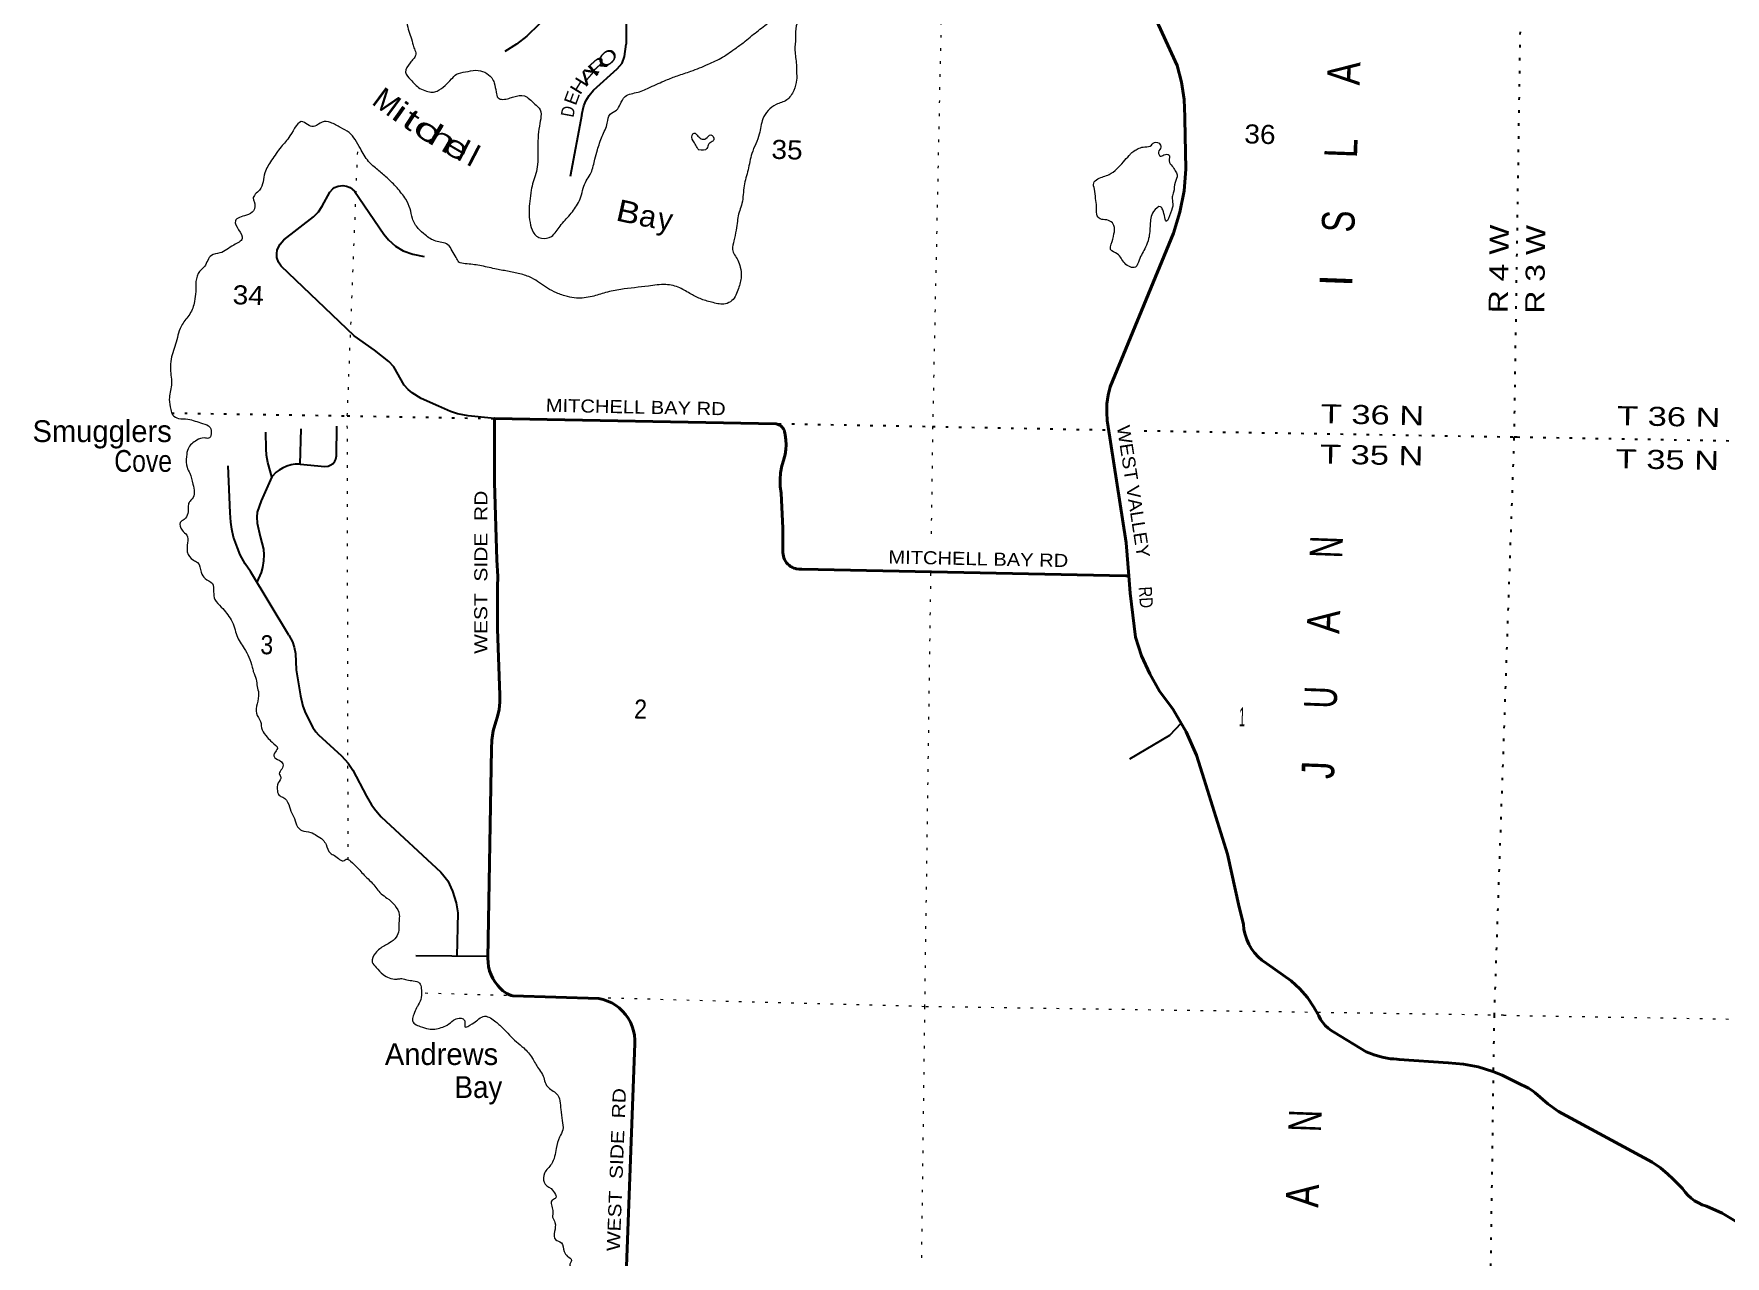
# Model space of a CAD drawing. Header units: feet. Extents: x -611393 to -485084, y 372822 to 560047.
# Drawn here: x -532755 to -517230, y 390078 to 401297 of the extents above; entities that cross this region are included whole.
import ezdxf
from ezdxf.enums import TextEntityAlignment as Align

# ---------------------------------------------------------------- set-up
doc = ezdxf.new("R2010")
doc.units = ezdxf.units.FT
doc.header["$LTSCALE"] = 80
doc.linetypes.add('DOTTED', pattern=[1.5, 0.3, -1.2])
for name, color, linetype, lineweight in [('26', 7, 'Continuous', 40), ('27', 7, 'Continuous', 13), ('29', 7, 'Continuous', 25), ('39', 7, 'Continuous', 13), ('6', 7, 'DOTTED', 25), ('7', 7, 'DOTTED', 13)]:
    doc.layers.add(name, color=color, linetype=linetype, lineweight=lineweight)
for name, color, linetype in [('30', 7, 'Continuous'), ('41', 7, 'Continuous'), ('42', 7, 'Continuous')]:
    doc.layers.add(name, color=color, linetype=linetype)

msp = doc.modelspace()

# ---------------------------------------------------------------- linework, layer by layer
at = {"layer": '26'}
for points in [[(-522704.99, 396321.01), (-522729.07, 396623.66), (-522899.54, 397729.16), (-522901.66, 397744.65), (-522907.4, 397823.27), (-522904.9, 397902.06), (-522894.18, 397980.16), (-522875.35, 398056.7), (-522357.43, 399311.53), (-522293.14, 399467.31), (-522234.84, 399659.12), (-522196.91, 399855.97), (-522179.77, 400055.7), (-522189.03, 400516.18), (-522188.82, 400535.05), (-522196.34, 400694.51), (-522220.49, 400852.31), (-522261, 401006.72), (-523099.21, 402835.64)], [(-527315.3, 389981.74), (-527237.77, 392028.87), (-527237.6, 392064.49), (-527241.46, 392106.09), (-527249.63, 392147.07), (-527262.05, 392186.97), (-527278.57, 392225.35), (-527299.01, 392261.8), (-527323.15, 392295.9), (-527350.73, 392327.3), (-527381.43, 392355.65), (-527414.93, 392380.62), (-527450.85, 392401.97), (-527488.81, 392419.43), (-527528.39, 392432.84), (-527569.15, 392442.03), (-528357.32, 392467.29), (-528372.63, 392471.17), (-528393.48, 392478.49), (-528413.45, 392487.96), (-528432.33, 392499.46), (-528449.89, 392512.87), (-528465.97, 392528.04), (-528480.36, 392544.81), (-528495.44, 392561.13), (-528519.61, 392592.04), (-528540.41, 392625.3), (-528557.63, 392660.55), (-528571.07, 392697.41), (-528580.58, 392735.47), (-528586.06, 392774.32), (-528587.45, 392813.52), (-528554.94, 394733.55), (-528550.67, 394812.62), (-528537.27, 394899.05), (-528514.91, 394983.61), (-528499.38, 395031.97), (-528485.12, 395096.3), (-528477.66, 395161.77), (-528477.09, 395227.65), (-528498.49, 395837.14), (-528499.26, 396221.25), (-528496, 396317.24), (-528503.82, 396468.61), (-528526.85, 397178.76), (-528525.9, 397767.71), (-525940.73, 397716.08), (-525933.14, 397714.74), (-525923.96, 397712.19), (-525915.11, 397708.71), (-525906.67, 397704.31), (-525898.73, 397699.06), (-525891.38, 397693.01), (-525884.71, 397686.22), (-525878.79, 397678.77), (-525873.67, 397670.74), (-525869.43, 397662.23), (-525866.09, 397653.31), (-525863.71, 397644.1), (-525862.3, 397634.68), (-525858.01, 397615.75), (-525851.32, 397570.88), (-525849.35, 397525.55), (-525852.13, 397480.27), (-525859.63, 397435.52), (-525871.76, 397391.8), (-525871.89, 397391.42), (-525889.63, 397330.91), (-525900.94, 397268.87), (-525905.7, 397205.99), (-525903.87, 397142.95), (-525895.46, 397080.45), (-525880.65, 396760.57), (-525879.75, 396536.56), (-525879.69, 396534.92), (-525878.14, 396518.31), (-525874.87, 396501.97), (-525869.9, 396486.05), (-525863.29, 396470.74), (-525855.12, 396456.2), (-525845.48, 396442.6), (-525834.47, 396430.08), (-525822.21, 396418.78), (-525808.83, 396408.83), (-525794.49, 396400.32), (-525779.34, 396393.36), (-525763.54, 396388.03), (-525755.71, 396386.27), (-525730.63, 396382.43), (-525705.71, 396381.92), (-522730.97, 396321.54), (-522704.99, 396321.01)], [(-519277.72, 391739.16), (-519363.72, 391773.78), (-519496.69, 391814.39), (-519633.18, 391840.88), (-519771.69, 391852.95), (-520221.13, 391883.87), (-520245.17, 391885.52), (-520271.13, 391887.58), (-520301.09, 391889.96), (-520377.88, 391903.04), (-520452.89, 391924.07), (-520525.29, 391952.83), (-520815.25, 392129.82), (-520816.97, 392130.75), (-520847.05, 392149.24), (-520875.04, 392170.76), (-520900.62, 392195.1), (-520923.52, 392221.97), (-520943.48, 392251.09), (-520960.29, 392282.14), (-521004.49, 392361.84), (-521065.46, 392450.37), (-521135.34, 392532.03), (-521213.38, 392605.94), (-521435.24, 392760.6), (-521443.12, 392765.55), (-521482, 392793.45), (-521517.74, 392825.27), (-521549.97, 392860.65), (-521578.31, 392899.2), (-521602.48, 392940.51), (-521622.19, 392984.11), (-521637.24, 393029.54), (-521647.46, 393076.29), (-521652.73, 393123.85), (-521690.4, 393281.02), (-521796.8, 393766.63), (-522012.57, 394453.95), (-522083.56, 394674.81), (-522178.9, 394891.39), (-522296.35, 395096.82), (-522313.39, 395117.36), (-522420.95, 395264.07), (-522512.59, 395421.23), (-522587.29, 395587.1), (-522644.25, 395759.87), (-522692.55, 396164.59), (-522704.99, 396321.01)], [(-517119.69, 390389.56), (-517256.32, 390470.96), (-517400.7, 390537.62), (-517402.3, 390538.05), (-517439.95, 390550.29), (-517476.11, 390566.4), (-517510.39, 390586.2), (-517542.41, 390609.48), (-517571.83, 390635.98), (-517598.31, 390665.4), (-517621.57, 390697.43), (-517711.7, 390787.26), (-517755.5, 390831.26), (-517825.03, 390889.77), (-517900.29, 390940.69), (-518759.01, 391405.82), (-518859.26, 391476.93), (-518973.72, 391575.68), (-519000.59, 391597), (-519036.02, 391620), (-519048.67, 391626.44), (-519073.41, 391639.05), (-519098.67, 391651.42), (-519277.72, 391739.16)]]:
    msp.add_lwpolyline(points, dxfattribs=at)
at = {"layer": '29'}
for p, q in [((-527320.53, 401995.53), (-527316.96, 401200.68)), ((-527725.13, 400556.52), (-527831.56, 399988.31)), ((-530309.85, 397348.16), (-530299.93, 397672.08)), ((-529977.78, 397423.19), (-529973.45, 397696.62)), ((-530952.72, 396901.6), (-530969.9, 397331.72)), ((-530309.85, 397348.16), (-530083.9, 397327.12)), ((-530413.13, 395776.61), (-530767.64, 396361.76)), ((-528587.18, 392829.28), (-529248.41, 392833.58))]:
    msp.add_line(p, q, dxfattribs=at)
for points in [[(-527404.13, 401987.54), (-527713.04, 401821.66), (-527781.24, 401779.3), (-527821.21, 401751.07), (-527905.87, 401661.66), (-528032.86, 401487.55), (-528117.52, 401386.37), (-528230.4, 401275.79), (-528324.46, 401202.85), (-528432.64, 401134.61)], [(-527725.13, 400556.52), (-527705.98, 400635.8), (-527689.52, 400682.86), (-527658.95, 400732.27), (-527618.97, 400779.32), (-527400.27, 400976.97), (-527353.24, 401028.73), (-527332.07, 401087.55), (-527316.96, 401200.68)], [(-528525.9, 397767.71), (-528767.78, 397792.24), (-528865.38, 397809.88), (-528930.04, 397831.06), (-529039.41, 397880.47), (-529199.32, 397951.06), (-529281.63, 398000.47), (-529319.26, 398033.41), (-529354.54, 398073.41), (-529450.95, 398240.47), (-529495.64, 398289.89), (-529627.33, 398393.41), (-529815.47, 398525.18), (-530483.35, 399165.18), (-530509.22, 399200.47), (-530525.68, 399242.83), (-530525.68, 399278.12), (-530520.98, 399315.77), (-530495.11, 399365.18), (-530459.83, 399405.18), (-530187.04, 399616.95), (-530142.35, 399664), (-530107.08, 399715.77), (-530036.53, 399842.83), (-530010.66, 399873.42), (-529994.2, 399885.18), (-529961.27, 399899.3), (-529918.94, 399904.01), (-529886.02, 399899.3), (-529850.74, 399887.53), (-529810.77, 399852.24), (-529542.67, 399456.95), (-529500.34, 399405.18), (-529434.49, 399348.71), (-529363.94, 399306.36), (-529274.58, 399273.42), (-529171.1, 399254.59)], [(-530570.36, 397232.23), (-530606.81, 397361.64), (-530618.57, 397428.7), (-530623.27, 397487.52), (-530625.63, 397641.64)], [(-530309.85, 397348.16), (-530355.18, 397346.34), (-530393.98, 397340.46), (-530431.61, 397328.7), (-530472.77, 397311.05), (-530504.51, 397293.4), (-530531.56, 397273.4), (-530570.36, 397232.23)], [(-530083.9, 397327.12), (-530054.16, 397329.87), (-530034.17, 397336.93), (-530008.31, 397354.58), (-529993.02, 397374.58), (-529982.44, 397393.4), (-529977.78, 397423.19)], [(-530570.36, 397232.23), (-530668.99, 397011.35), (-530704.26, 396905.48), (-530708.96, 396860.77), (-530704.26, 396806.66), (-530676.04, 396684.31), (-530647.82, 396566.67), (-530644.29, 396514.91), (-530647.82, 396458.44), (-530657.22, 396397.27), (-530668.99, 396352.56), (-530707.92, 396263.19)], [(-530767.64, 396361.76), (-530814.78, 396432.56), (-530859.46, 396516.09), (-530886.5, 396579.61), (-530921.78, 396678.43), (-530938.24, 396749.02), (-530947.64, 396814.9), (-530952.72, 396901.6)], [(-530413.13, 395776.61), (-530380.9, 395714.95), (-530364.44, 395667.89), (-530352.68, 395609.07), (-530345.63, 395460.84), (-530308, 395220.85), (-530284.48, 395126.74), (-530260.97, 395060.86), (-530195.12, 394931.45), (-530166.9, 394889.1), (-530143.39, 394863.22), (-529931.75, 394670.29), (-529868.26, 394602.06), (-529828.28, 394538.53), (-529701.29, 394298.54), (-529656.61, 394220.9), (-529616.64, 394166.79), (-529567.25, 394110.32), (-529019.33, 393602.11), (-528991.11, 393569.16), (-528955.84, 393522.11), (-528911.16, 393428), (-528878.24, 393319.76), (-528864.13, 393230.36), (-528872.8, 392831.14)], [(-522222.9, 394968.35), (-522330, 394856.7), (-522696.74, 394640.87)]]:
    msp.add_lwpolyline(points, dxfattribs=at)
at = {"layer": '39'}
msp.add_line((-522890.05, 400020.72), (-522889.69, 400020.94), dxfattribs=at)
for points in [[(-525592.89, 402268.96), (-525527.28, 402297.36), (-525465.12, 402279.26), (-525451.18, 402205.89), (-525439.7, 402118.41), (-525420.69, 402012.46), (-525413.99, 401900.8), (-525482.89, 401765.1), (-525632.79, 401560.93), (-525693.88, 401481.73), (-525755.97, 401370.14), (-525763.43, 401258.91), (-525768.92, 401145.6), (-525754.76, 401013.45), (-525753.26, 400930.33), (-525752.97, 400873.58), (-525780.21, 400777.14), (-525843.57, 400689.9), (-525941.96, 400648.31), (-526063.34, 400516.22), (-526095.92, 400377.39), (-526164.1, 400199.11), (-526199.07, 400048.19), (-526235.87, 399903.41), (-526255.05, 399739.85), (-526293.44, 399609.3), (-526296.39, 399579), (-526309.1, 399494.27), (-526328.25, 399397.59), (-526342.79, 399319), (-526293.22, 399220.23), (-526270.95, 399154.71), (-526261.42, 399069.31), (-526287.07, 398958.64), (-526347.07, 398849.01), (-526406.68, 398818.4), (-526519.62, 398829.93), (-526627.9, 398861.58), (-526721.6, 398906.98), (-526825.03, 398964.83), (-526953.59, 398995.08), (-527113.83, 398981.7), (-527367.66, 398950.91), (-527506.1, 398922.68), (-527630.64, 398885.94), (-527774.71, 398872.07), (-527855.25, 398884.65), (-527957.34, 398920.17), (-528040.99, 398963.23), (-528185.81, 399056.79), (-528293.91, 399094.52), (-528406.48, 399118.2), (-528523.15, 399139.98), (-528661.82, 399170.53), (-528794.85, 399186.72), (-528853.03, 399202.67), (-528878.07, 399243.96), (-528914.67, 399303.84), (-528953.36, 399361.75), (-529009.4, 399381.69), (-529117.55, 399417.39), (-529163.05, 399451.2), (-529226, 399509.85), (-529279.8, 399602.67), (-529301.39, 399690.46), (-529341.17, 399778.8), (-529420.94, 399882.54), (-529513.15, 399976.52), (-529597.96, 400048), (-529682.58, 400125.54), (-529757.87, 400243.33), (-529805.92, 400325.84), (-529860.59, 400390.32), (-529940.08, 400437.31), (-530031.76, 400482.65), (-530108.5, 400487), (-530176.44, 400448.54), (-530228.81, 400456.21), (-530284.41, 400490.32), (-530403.72, 400360.2), (-530485.71, 400259.34), (-530572.43, 400136.33), (-530634.64, 400020.69), (-530684.01, 399862.1), (-530741, 399784.81), (-530731.7, 399758.18), (-530738.35, 399673.27), (-530804.33, 399632.72), (-530905.05, 399581.07), (-530875.19, 399499.1), (-530841.28, 399417.02), (-530919.95, 399358.62), (-531047.63, 399285.49), (-531125.18, 399263.52), (-531188.98, 399162.11), (-531232.85, 399116.84), (-531268.11, 399022.67)], [(-530162.13, 402038.82), (-530166.01, 401978.15), (-530196.17, 401918.27), (-530160.12, 401840.17), (-530078.67, 401791.09), (-530032.25, 401787.66), (-529943.13, 401791.03), (-529892.72, 401785.45), (-529760.33, 401682.14), (-529766.71, 401672.2), (-529732.49, 401600.24), (-529649.56, 401599.75), (-529584.45, 401611.96), (-529505.12, 401625.76), (-529454.22, 401636.37), (-529402.47, 401608.46), (-529379.14, 401577.36), (-529349.04, 401503.49), (-529333.26, 401423.99), (-529317.68, 401338.4), (-529293.51, 401268.77), (-529273.57, 401193.19), (-529256.8, 401146.08), (-529250.14, 401099.27), (-529271.35, 401067.49), (-529300.83, 401029.88), (-529341.9, 400943.99), (-529297.39, 400877.8), (-529210.87, 400796.14), (-529150.92, 400772.03), (-529096.65, 400760.26), (-529053.84, 400771.11), (-528979.4, 400823.57), (-528920.94, 400882.59), (-528875.11, 400925.78), (-528793.51, 400947.62), (-528697.96, 400962.95), (-528615.58, 400944.24), (-528552.45, 400891.67), (-528529.56, 400846.39), (-528511.89, 400762.77), (-528493.29, 400709.52), (-528394.31, 400704.49), (-528349.34, 400719.34), (-528252.01, 400726.52), (-528206.33, 400698.79), (-528155.2, 400650.63), (-528115.83, 400614.99), (-528114.79, 400450.82), (-528126.16, 400343.76), (-528130.07, 400216.22), (-528131.71, 400096.71), (-528146.38, 400014.08), (-528170.97, 399937.82), (-528189.49, 399861.38), (-528202.7, 399760.46), (-528209.6, 399667.45), (-528200.57, 399565.86), (-528170.96, 399475.8), (-528139.67, 399440.4), (-528095.76, 399420.83), (-528004.18, 399438.32), (-527924.4, 399533.16), (-527832.18, 399637.76), (-527755.94, 399748.93), (-527727.49, 399818.99), (-527706.82, 399899.42), (-527640.32, 400023.03), (-527604.13, 400147.57), (-527581.32, 400231.99), (-527539.07, 400356.34), (-527490.82, 400478.49), (-527466.1, 400558.79), (-527406.25, 400597.5), (-527372.29, 400649.16), (-527327.61, 400720.75), (-527209.02, 400761.74), (-527096.36, 400806.95), (-526952.76, 400871.49), (-526846.29, 400912.84), (-526723.65, 400953.7), (-526565.91, 401017.81), (-526432.42, 401082.65), (-526306.33, 401170.01), (-526225.64, 401228.36), (-526163.33, 401281.18), (-526045.2, 401372.83), (-525964.01, 401447.37), (-525881.34, 401570.5), (-525855.91, 401608.23), (-525814.84, 401694.12), (-525756.79, 401805.83), (-525712.89, 401917.98), (-525686.4, 401990.13), (-525648.63, 402100.43), (-525622.14, 402172.58), (-525592.89, 402268.96)], [(-526650.79, 400228.07), (-526666.22, 400252.85), (-526691.19, 400296.16), (-526713.27, 400367.76), (-526694.53, 400385.42), (-526658.95, 400358), (-526629.31, 400334.81), (-526586.8, 400335.55), (-526541.22, 400370.64), (-526512.26, 400325.18), (-526528.99, 400307.45), (-526559.99, 400286.1), (-526577.47, 400244.08), (-526654.41, 400233.07)], [(-522701.04, 400179.19), (-522684.3, 400198.88), (-522646.99, 400228.14), (-522609.98, 400247.28), (-522557, 400259.86), (-522495.86, 400274.22), (-522481.16, 400292.01), (-522426.52, 400292.37), (-522409.38, 400257.41), (-522431.08, 400209.43), (-522413.95, 400174.46), (-522381.23, 400185.63), (-522334.74, 400184.22), (-522334.34, 400131.52), (-522305.51, 400082.01), (-522278.45, 400040.66), (-522259.41, 400001.58), (-522279.71, 399933.3), (-522292.55, 399844.53), (-522306.04, 399800.36), (-522299.88, 399737.35), (-522320.73, 399650.85), (-522357.39, 399576.99), (-522392.63, 399681.4), (-522411.98, 399710.36), (-522476.06, 399665.7), (-522508.08, 399545.09), (-522522.09, 399417.85), (-522550.85, 399337.67), (-522609.08, 399219.88), (-522643.41, 399156.07), (-522741.46, 399191.47), (-522809.66, 399276.62), (-522871.08, 399319.01), (-522865.61, 399365.46), (-522840.46, 399459.93), (-522840.13, 399536.93), (-522877.29, 399578.58), (-522939.58, 399592.63), (-522965.73, 399597.48), (-522998.79, 399641.03), (-523000.6, 399714.04), (-523008.53, 399785.2), (-523020.02, 399872.69), (-523026.43, 399927.59), (-522988.87, 399964.95), (-522884.42, 400006.37), (-522814.08, 400056.92), (-522753.42, 400121.95), (-522701.03, 400181.15)], [(-531268.11, 399022.67), (-531279.75, 398840.65), (-531323.77, 398724.45), (-531393.45, 398629.3), (-531449.01, 398466.85), (-531494.21, 398312.19), (-531501.1, 398219.18), (-531491.42, 398072.99), (-531511.62, 397941.89), (-531498.3, 397848.27), (-531479.64, 397797.04), (-531425.93, 397767.04), (-531341.16, 397760.42), (-531206.85, 397719.87), (-531137.16, 397683.3), (-531150.31, 397584.41), (-531190.67, 397587.66), (-531258.06, 397567.42), (-531339.37, 397488.83), (-531353.73, 397416.31), (-531348.62, 397318.89), (-531324.02, 397263.43), (-531294.71, 397163.25), (-531300.89, 397027.67), (-531325.95, 397002.09), (-531337.17, 396965.95), (-531341.43, 396893.13), (-531375.44, 396839.45), (-531410.67, 396812.15), (-531394.59, 396742.77), (-531351.55, 396694.85), (-531346.09, 396542.71), (-531289.77, 396466.02), (-531251.98, 396444.61), (-531218.33, 396354.43), (-531183.62, 396298.67), (-531116.26, 396252.04), (-531104.47, 396174.68), (-531092.43, 396105.42), (-531033.9, 396034.74), (-530985.04, 395978.55), (-530944.39, 395918.55), (-530912.27, 395844.62), (-530892.14, 395775.12), (-530822.97, 395655.49), (-530780.92, 395575.18), (-530749.29, 395485.06), (-530740.42, 395444.26)], [(-530740.42, 395444.26), (-530714.3, 395372.55), (-530704.21, 395305.37), (-530691.93, 395244.21), (-530705.01, 395147.34), (-530711.72, 395060.41), (-530673.59, 394984.27), (-530659.71, 394908.87), (-530613.18, 394842.62), (-530568.12, 394794.64), (-530519.33, 394736.42), (-530544.88, 394694.64), (-530549.92, 394662.38), (-530504.36, 394630.6), (-530468.97, 394597.1), (-530478.54, 394548.76), (-530502.14, 394504.89), (-530486.9, 394474.04), (-530510.75, 394422.07), (-530519.1, 394347.35), (-530502.15, 394306.31), (-530470.25, 394291.15), (-530415.7, 394222.63), (-530387.8, 394142.75), (-530363.01, 394093.37), (-530334.92, 394019.56), (-530295.55, 393983.92), (-530213.11, 393967.23), (-530159.35, 393939.26), (-530101.91, 393899.02), (-530072.89, 393855.58), (-530032.8, 393777.36), (-529995.08, 393753.93), (-529903.34, 393710.61), (-529888.88, 393720.31), (-529848.95, 393702.88), (-529782.09, 393640.06), (-529701.76, 393554.54), (-529644.82, 393498.1), (-529566.76, 393404.55), (-529513.36, 393364.43), (-529442.52, 393299.46), (-529400.72, 393211.05), (-529402.52, 393152.34), (-529403.45, 393121.98), (-529405.06, 393069.34), (-529429.28, 393005.23), (-529491.59, 392952.41), (-529580.24, 392898.36), (-529619.88, 392859.03), (-529648.7, 392776.83), (-529611.79, 392727.07), (-529548.97, 392664.38), (-529428.93, 392620.2), (-529412.7, 392621.74), (-529378.21, 392624.74), (-529330.01, 392613.15), (-529271.58, 392605.3), (-529213.59, 392583.27), (-529198.84, 392536.22), (-529199.36, 392453.15), (-529225.79, 392383.03), (-529242.76, 392357.2), (-529266.86, 392297.14), (-529280.54, 392246.9), (-529257.4, 392209.72), (-529207.55, 392185.92), (-529131.36, 392163.34), (-529072.74, 392161.56), (-529015.65, 392176.04), (-528960.33, 392198.68), (-528902.31, 392243.53), (-528851.16, 392262.24), (-528814.96, 392255.06), (-528797.58, 392228.19), (-528798.94, 392183.65), (-528731.37, 392209.97), (-528681.75, 392244.94), (-528630.16, 392277.82), (-528526.17, 392238.19), (-528451.35, 392171.07), (-528325.71, 392045.68), (-528258.66, 391988.93), (-528178.64, 391893.29), (-528122.81, 391800.41), (-528086.08, 391744.58), (-528040.92, 391633.78), (-527955.93, 391568.39), (-527917.89, 391423.36), (-527904.75, 391323.67), (-527899.27, 391238.39), (-527929.68, 391170.42), (-527959.18, 391065.94), (-528004.01, 390923.43), (-528067.31, 390838.21), (-528071.81, 390757.3), (-528006.85, 390698.59)], [(-528006.85, 390698.59), (-527969.21, 390606.26), (-527998.01, 390590.92), (-527990.82, 390495.46), (-527992.68, 390434.72), (-527971.93, 390385.46), (-527974.41, 390304.48), (-527966.6, 390229.27), (-527912.83, 390201.29), (-527887.01, 390119.45), (-527855.98, 390075.96), (-527818.69, 390038.35), (-527836.22, 389994.3), (-527800.71, 389964.86), (-527783.76, 389923.81), (-527769.45, 389862.59), (-527711.23, 389781.79), (-527752.55, 389687.81), (-527796.54, 389638.48), (-527856.99, 389646.39), (-527907.28, 389656.03), (-527933.62, 389654.8), (-527974.19, 389585.11), (-527976.05, 389524.37), (-527958.36, 389507.62), (-527946.91, 389484.99), (-527921.25, 389463.94), (-527896.34, 389418.61), (-527860.33, 389405.36), (-527877.74, 389365.36), (-527866.3, 389342.72), (-527892.16, 389290.82), (-527935.63, 389192.84), (-527948.75, 389160.82), (-527960.78, 389098.37), (-527956.88, 389027.32), (-527972.77, 388971.07), (-528018.5, 388865.06), (-527987.46, 388821.56), (-527939.98, 388852.54), (-527913.83, 388847.7), (-527872.85, 388864.69), (-527820.33, 388927.94), (-527775.53, 389003.58), (-527727.3, 389058.86), (-527685.14, 389114.32), (-527646.18, 389131.37), (-527594.24, 389109.53), (-527565.41, 389060.02), (-527529.3, 388983.95), (-527454.54, 388914.81), (-527425.28, 388879.48), (-527396.07, 388842.11), (-527395.07, 388742.79), (-527433.46, 388612.24), (-527511.39, 388578.13), (-527567.67, 388589.97), (-527622.62, 388579.48), (-527667.89, 388554.51), (-527725.63, 388452.92), (-527773.42, 388411.81), (-527858.21, 388351.57), (-527936.7, 388299.24), (-528002.84, 388319.48), (-528047.02, 388264.08), (-528092.67, 388226.97), (-528126.13, 388191.51), (-528210.88, 388066.42), (-528233.08, 388002.25), (-528256.31, 387970.53), (-528286.77, 387900.53), (-528307.45, 387820.1), (-528320.81, 387779.98), (-528365.62, 387704.34), (-528395.46, 387654.58), (-528461.16, 387557.29), (-528510.98, 387516.24), (-528540.64, 387472.56), (-528563.45, 387388.15), (-528603.31, 387275.88), (-528631.32, 387219.99), (-528677.43, 387101.83), (-528708.83, 387001.46), (-528705.61, 386908.15), (-528706.61, 386875.76), (-528709.71, 386774.54), (-528681.4, 386641.96), (-528634.15, 386533.13), (-528585.29, 386476.93), (-528560.82, 386417.43), (-528579.81, 386391.66), (-528596.13, 386321.23), (-528570.74, 386093.5), (-528552.57, 386026.08), (-528546.04, 385975.22), (-528557.51, 385930.99), (-528546.06, 385908.35)]]:
    msp.add_spline(points, degree=3, dxfattribs=at)
at = {"layer": '6'}
for p, q in [((-522561.75, 397654.47), (-519139.29, 397596.78)), ((-519167.35, 397597.56), (-519139.43, 397597.41))]:
    msp.add_line(p, q, dxfattribs=at)
for points in [[(-518725.35, 418103.99), (-518839.12, 413646.83), (-518989.21, 408350.35), (-519090.12, 402876.09), (-519169.16, 397587.59), (-519351.65, 392290.06), (-519426.05, 386954.81), (-519440.88, 386081.61)], [(-531490.26, 397816.71), (-529877.49, 397790.98), (-524505.01, 397692.78), (-522867.04, 397660.49)], [(-519139.29, 397596.78), (-513879.91, 397503.9), (-508542.75, 397345.92), (-506794.45, 397308.55)]]:
    msp.add_lwpolyline(points, dxfattribs=at)
at = {"layer": '7'}
for points in [[(-524403.16, 402606.04), (-524505.01, 397692.78), (-524519.66, 396639.97)], [(-529869.96, 393714.74), (-529877.49, 397790.98), (-529779.69, 400280.85)], [(-524523.74, 396346.43), (-524579.1, 392367.65), (-524644.42, 387064.55), (-524723.19, 381787.58), (-524790.82, 378651.4)], [(-519263.42, 392288.75), (-524579.1, 392367.65), (-529195.8, 392491.35)], [(-519263.42, 392288.75), (-514055.99, 392202.14), (-511475.12, 392132.21)]]:
    msp.add_lwpolyline(points, dxfattribs=at)

# ---------------------------------------------------------------- texts
at = {"layer": '27'}
for s, rotation, width, p in [('MITCHELL BAY RD', 358.856, 1.15, (-528056.43, 397828.35)), ('WEST VALLEY', 278.766, 1.1, (-522814.52, 397693.31)), ('WEST  SIDE  RD', 89.908, 1.2, (-528593.07, 395605.82)), ('MITCHELL BAY RD', 358.837, 1.15, (-524911.93, 396435.82)), ('RD', 273.743, 0.85, (-522613.8, 396219.46)), ('WEST  SIDE  RD', 87.831, 1.2, (-527376.37, 390121.15))]:
    msp.add_text(s, height=120, rotation=rotation, dxfattribs=dict(at, width=width)).set_placement(p)
at = {"layer": '30'}
for s, rotation, width, p in [('R', 42.106, 1.6, (-527536.72, 400956.32)), ('O', 42.106, 1.5, (-527448.58, 401031.01)), ('H', 58.255, 1.2, (-527703.64, 400789.01)), ('A', 48.644, 1.75, (-527620.55, 400880.24)), ('E', 69.722, 1.1, (-527760.38, 400687.68)), ('D', 79.391, 0.85, (-527793.13, 400573.68))]:
    msp.add_text(s, height=120, rotation=rotation, dxfattribs=dict(at, width=width)).set_placement(p, align=Align.CENTER)
at = {"layer": '41'}
for s, rotation, p in [('M', 323.447, (-529662.9, 400658.98)), ('y', 350.457, (-527040.51, 399509.01))]:
    msp.add_text(s, height=200, rotation=rotation, dxfattribs=at).set_placement(p)
for s, rotation, width, p in [('i', 324.754, 1.5, (-529483.42, 400525.92)), ('t', 326.457, 1.55, (-529390.59, 400461.23)), ('c', 326.632, 1.8, (-529293.62, 400396.94)), ('h', 329.447, 1.6, (-529156.36, 400308.02)), ('e', 329.733, 1.5, (-529020.92, 400228.07)), ('l', 332.459, 1.15, (-528884.52, 400149.84)), ('l', 332.459, 1.15, (-528792.54, 400101.87)), ('B', 347.449, 1.2, (-527422.74, 399586.67)), ('a', 349.752, 1.05, (-527210.8, 399539.49))]:
    msp.add_text(s, height=200, rotation=rotation, dxfattribs=dict(at, width=width)).set_placement(p)
for s, p in [('Smugglers', (-532767.08, 397550.09)), ('Andrews', (-529532.95, 391832.18))]:
    msp.add_text(s, height=200, dxfattribs=at).set_placement(p)
for s, width, p in [('Cove', 0.85, (-532016.73, 397276.7)), ('Bay', 0.95, (-528893.1, 391529.71))]:
    msp.add_text(s, height=200, dxfattribs=dict(at, width=width)).set_placement(p)
at = {"layer": '42'}
for s, width, p in [('A', 0.8, (-520585.2, 400822.3)), ('L', 0.8, (-520609.94, 400153.47)), ('S', 0.75, (-520635.2, 399470.47)), ('N', 0.7, (-520745.82, 396479.91)), ('A', 0.8, (-520771.43, 395787.47)), ('U', 0.7, (-520796.87, 395099.75)), ('J', 0.8, (-520820.74, 394454.52)), ('N', 0.7, (-520940.63, 391213.39)), ('A', 0.8, (-520966.24, 390520.95))]:
    msp.add_text(s, height=300, rotation=87.882, dxfattribs=dict(at, width=width)).set_placement(p)
msp.add_text('I', height=300, rotation=87.882, dxfattribs=at).set_placement((-520653.66, 398971.61))
at = {"layer": '6'}
for s, rotation, width, p in [('R 4 W', 89.144, 1.25, (-519227.07, 398731.45)), ('R 3 W', 89.284, 1.25, (-518891.31, 398728.33)), ('T 36 N', 358.871, 1.35, (-520942.88, 397722.58)), ('T 36 N', 358.904, 1.35, (-518223.55, 397705.34)), ('T 35 N', 358.871, 1.35, (-520949.79, 397352.89)), ('T 35 N', 358.904, 1.35, (-518235.73, 397310.16))]:
    msp.add_text(s, height=175, rotation=rotation, dxfattribs=dict(at, width=width)).set_placement(p)
at = {"layer": '7'}
for s, width, p in [('36', 1.1, (-521645.74, 400292.71)), ('35', 1.1, (-525986.73, 400150.55)), ('34', 1.1, (-530932.05, 398815.7)), ('3', 0.9, (-530677.55, 395604.01)), ('2', 0.9, (-527246.93, 395013.37)), ('1', 0.45, (-521696.21, 394940.81))]:
    msp.add_text(s, height=175, rotation=358.262, dxfattribs=dict(at, width=width)).set_placement(p)

doc.saveas('drawing.dxf')
